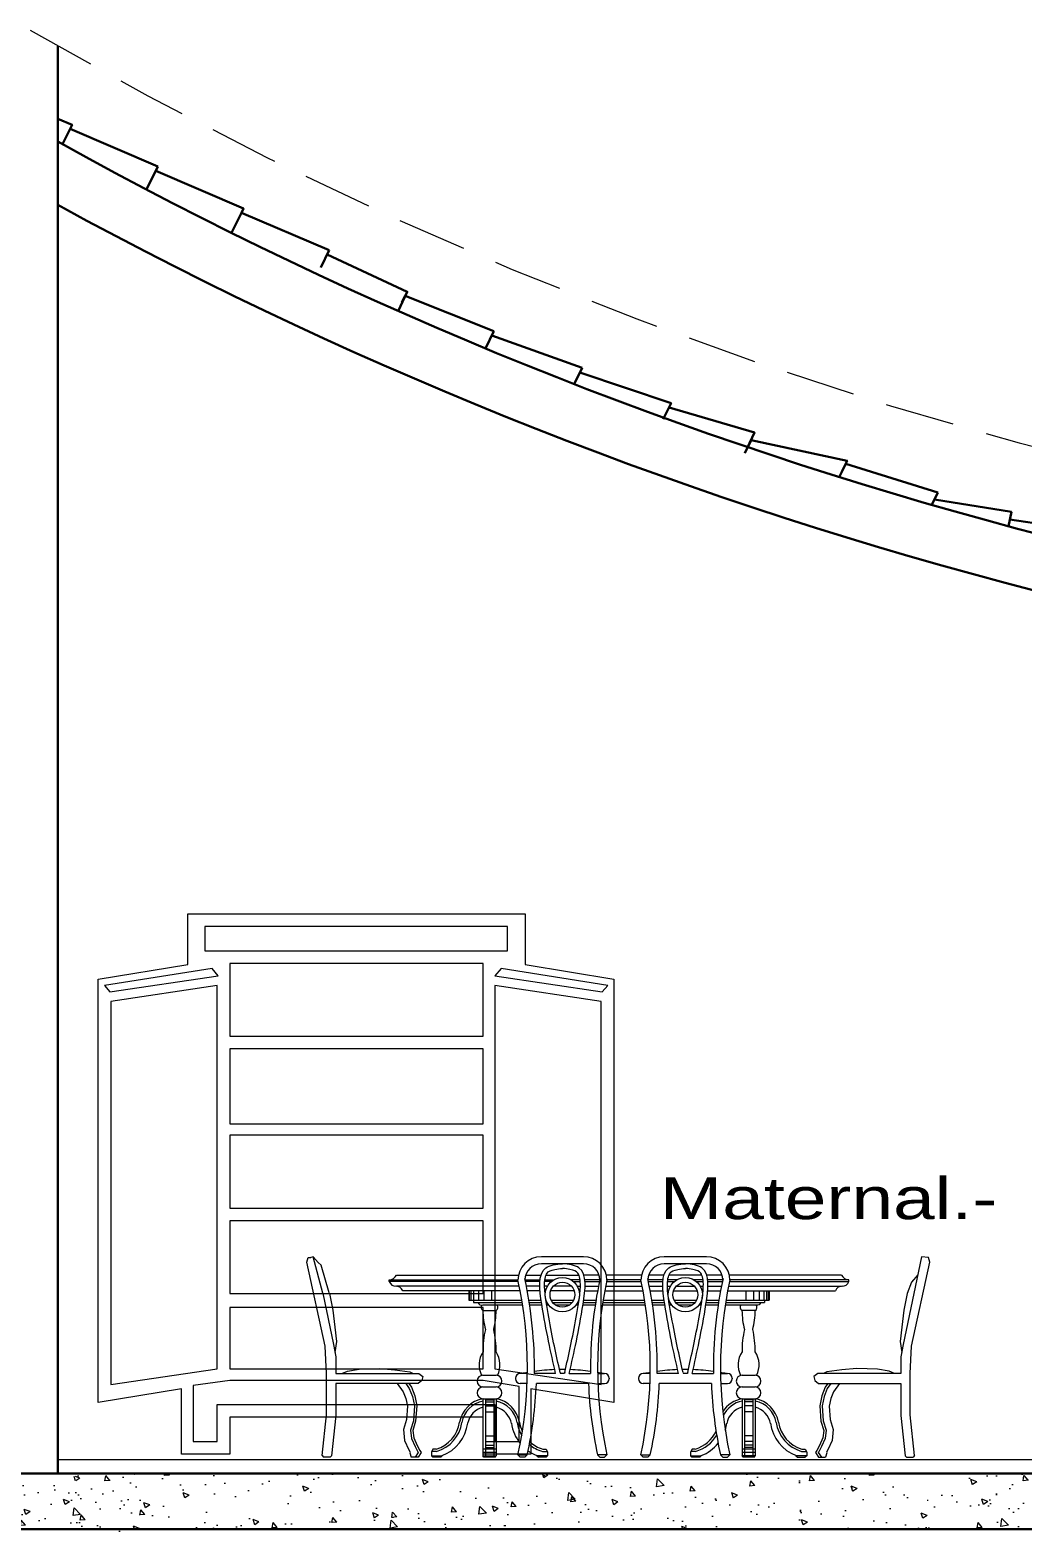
# Model space of a CAD drawing. Header units: inches. Extents: x 17.6 to 55, y 11.8 to 85.9.
# Drawn here: x 36.67 to 40.25, y 80.5 to 85.91 of the extents above; entities that cross this region are included whole.
import ezdxf
from ezdxf.enums import TextEntityAlignment as Align

# ---------------------------------------------------------------- set-up
doc = ezdxf.new("R2010")
doc.units = ezdxf.units.IN
doc.header["$MEASUREMENT"] = 0
doc.linetypes.add('NASCOSTA', pattern=[0.375, 0.25, -0.125])
for name, color, linetype, lineweight, true_color in [('DOOR WINDOW 1 100', 7, 'Continuous', 15, 0x666666), ('FURNITURE F 1 100', 7, 'Continuous', 13, 0x93979a), ('HATCH F 1 100', 7, 'Continuous', 0, 0xc9c9c9)]:
    doc.layers.add(name, color=color, linetype=linetype, lineweight=lineweight, true_color=true_color)
doc.layers.add('SEGMENTED 1 100', color=253, linetype='Continuous', lineweight=35)
doc.layers.add('WALL 1 100', color=250, linetype='Continuous', lineweight=30)
doc.styles.add('style1', font='arial.ttf')

msp = doc.modelspace()

# ---------------------------------------------------------------- hatches: boundary and pattern name
at = {"layer": 'HATCH F 1 100', "lineweight": 15}
h = msp.add_hatch(dxfattribs=at)
h.set_pattern_fill('AR-CONC', color=256, scale=0.03, style=0)
h.set_pattern_definition([(130, (140.3437, 45.86166), (-0.21517805, -0.01882564), [0.0225, -0.2475]), (185, (140.3437, 45.86166), (0.0416254, 0.22565764), [0.018, -0.198]), (79.5486, (140.32576, 45.8601), (-0.1735528, 0.20683186), [0.01912206, -0.21034263]), (133.8158, (140.3437, 45.92166), (-0.3201723, -0.0496557), [0.03375, -0.37125]), (83.3644, (140.317, 45.91752), (-0.2803988, 0.2922354), [0.0286831, -0.3155139]), (188.8158, (140.3437, 45.92166), (-0.2803986, 0.2922356), [0.027, -0.297]), (159, (140.3137, 45.90666), (-0.17907212, -0.12078567), [0.0225, -0.2475]), (214, (140.3137, 45.90666), (-0.0729946, 0.217545), [0.018, -0.198]), (108.5486, (140.29877, 45.8966), (-0.2520668, 0.09675915), [0.01912206, -0.21034263]), (142.5, (140.3437, 45.86166), (-0.003647957, 0.099868156), [0, -0.1956, 0, -0.201, 0, -0.19875]), (172.5, (140.3437, 45.86166), (-0.07892086, 0.11832351), [0, -0.1146, 0, -0.1911, 0, -0.07575]), (212.5, (140.4106, 45.86166), (-0.16014673, -0.00676646), [0, -0.075, 0, -0.234, 0, -0.3105]), (222.5, (140.4406, 45.86166), (-0.17495585, 0.0300315), [0, -0.0975, 0, -0.1554, 0, -0.2205])])
h.paths.add_polyline_path([(33.1045, 80.702), (37.1047, 80.702), (37.1047, 80.502), (37.1047, 80.502), (37.1047, 80.502), (37.1047, 80.502), (33.1045, 80.502)])
h = msp.add_hatch(dxfattribs=at)
h.set_pattern_fill('AR-CONC', color=256, scale=0.03, style=0)
h.set_pattern_definition([(130, (144.00738, 45.8721), (-0.21517805, -0.01882564), [0.0225, -0.2475]), (185, (144.00738, 45.8721), (0.0416254, 0.22565764), [0.018, -0.198]), (79.5486, (143.98945, 45.87053), (-0.1735528, 0.20683186), [0.01912206, -0.21034263]), (133.8158, (144.00738, 45.9321), (-0.3201723, -0.0496557), [0.03375, -0.37125]), (83.3644, (143.9807, 45.92796), (-0.2803988, 0.2922354), [0.0286831, -0.3155139]), (188.8158, (144.00738, 45.9321), (-0.2803986, 0.2922356), [0.027, -0.297]), (159, (143.97738, 45.9171), (-0.17907212, -0.12078567), [0.0225, -0.2475]), (214, (143.97738, 45.9171), (-0.0729946, 0.217545), [0.018, -0.198]), (108.5486, (143.96246, 45.90703), (-0.2520668, 0.09675915), [0.01912206, -0.21034263]), (142.5, (144.00738, 45.872094), (-0.003647957, 0.099868156), [0, -0.1956, 0, -0.201, 0, -0.19875]), (172.5, (144.00738, 45.87209), (-0.07892086, 0.11832351), [0, -0.1146, 0, -0.1911, 0, -0.07575]), (212.5, (144.07428, 45.87209), (-0.16014673, -0.00676646), [0, -0.075, 0, -0.234, 0, -0.3105]), (222.5, (144.10428, 45.8721), (-0.17495585, 0.0300315), [0, -0.0975, 0, -0.1554, 0, -0.2205])])
h.paths.add_polyline_path([(36.7682, 80.7125), (40.7684, 80.7124), (40.7684, 80.5125), (40.7684, 80.5125), (40.7684, 80.5125), (40.7684, 80.5124), (36.7682, 80.5125)])
h = msp.add_hatch(dxfattribs=at)
h.set_pattern_fill('AR-CONC', color=256, scale=0.03, style=0)
h.set_pattern_definition([(130, (147.31697, 45.87258), (-0.21517805, -0.01882564), [0.0225, -0.2475]), (185, (147.31697, 45.87258), (0.0416254, 0.22565764), [0.018, -0.198]), (79.5486, (147.29904, 45.871), (-0.1735528, 0.20683186), [0.01912206, -0.21034263]), (133.8158, (147.31697, 45.93258), (-0.3201723, -0.0496557), [0.03375, -0.37125]), (83.3644, (147.2903, 45.92844), (-0.2803988, 0.2922354), [0.0286831, -0.3155139]), (188.8158, (147.31697, 45.93258), (-0.2803986, 0.2922356), [0.027, -0.297]), (159, (147.28697, 45.91758), (-0.17907212, -0.12078567), [0.0225, -0.2475]), (214, (147.28697, 45.91758), (-0.0729946, 0.217545), [0.018, -0.198]), (108.5486, (147.27205, 45.90751), (-0.2520668, 0.09675915), [0.01912206, -0.21034263]), (142.5, (147.31697, 45.87258), (-0.003647957, 0.099868156), [0, -0.1956, 0, -0.201, 0, -0.19875]), (172.5, (147.31697, 45.87258), (-0.07892086, 0.11832351), [0, -0.1146, 0, -0.1911, 0, -0.07575]), (212.5, (147.38387, 45.87258), (-0.16014673, -0.00676646), [0, -0.075, 0, -0.234, 0, -0.3105]), (222.5, (147.41387, 45.87258), (-0.17495585, 0.0300315), [0, -0.0975, 0, -0.1554, 0, -0.2205])])
h.paths.add_polyline_path([(40.0778, 80.713), (44.078, 80.7129), (44.078, 80.513), (44.078, 80.513), (44.078, 80.513), (44.078, 80.5129), (40.0778, 80.513)])

# ---------------------------------------------------------------- linework, layer by layer
at = {"layer": 'DOOR WINDOW 1 100', "lineweight": 15}
msp.add_line((36.7684, 80.7625), (42.6678, 80.7625), dxfattribs=at)
at = {"layer": 'FURNITURE F 1 100'}
for p, q in [((37.6655, 81.4737), (37.671, 81.4902)), ((37.671, 81.4902), (37.6807, 81.4913)), ((37.6894, 81.4936), (37.6807, 81.4913)), ((37.7069, 81.4729), (37.6894, 81.4936)), ((37.7232, 81.3618), (37.6894, 81.4936)), ((38.6632, 81.4936), (38.5113, 81.4936)), ((39.1062, 81.4936), (38.9543, 81.4936)), ((39.8814, 81.4929), (39.8154, 81.1769)), ((39.9061, 81.4902), (39.8814, 81.4929)), ((39.9116, 81.4737), (39.9061, 81.4902)), ((37.7315, 81.1714), (37.6655, 81.4737)), ((37.7179, 81.4635), (37.7069, 81.4729)), ((37.7469, 81.364), (37.7179, 81.4635)), ((38.6632, 81.4683), (38.5113, 81.4683)), ((39.1062, 81.4683), (38.9543, 81.4683)), ((39.8456, 81.1714), (39.9116, 81.4737)), ((39.8678, 81.4278), (39.8456, 81.4023)), ((37.9633, 81.4103), (38.4269, 81.4103)), ((37.9633, 81.4041), (37.9633, 81.4103)), ((38.428, 81.4041), (37.9633, 81.4041)), ((37.9893, 81.4272), (38.4288, 81.4272)), ((38.4315, 81.3872), (37.9893, 81.3872)), ((38.4522, 81.4103), (38.5065, 81.4103)), ((38.5059, 81.4041), (38.4539, 81.4041)), ((38.455, 81.4272), (38.5099, 81.4272)), ((38.5056, 81.3872), (38.4573, 81.3872)), ((38.5336, 81.3872), (38.5225, 81.3872)), ((38.5478, 81.4041), (38.523, 81.4041)), ((38.5237, 81.4103), (38.5567, 81.4103)), ((38.5279, 81.4272), (38.6466, 81.4272)), ((38.62, 81.3872), (38.5545, 81.3872)), ((38.6508, 81.4103), (38.6177, 81.4103)), ((38.6267, 81.4041), (38.6515, 81.4041)), ((38.6408, 81.3872), (38.6519, 81.3872)), ((38.7195, 81.4272), (38.6646, 81.4272)), ((38.7223, 81.4103), (38.668, 81.4103)), ((38.6685, 81.4041), (38.7206, 81.4041)), ((38.6688, 81.3872), (38.7172, 81.3872)), ((38.743, 81.3872), (38.8745, 81.3872)), ((38.8718, 81.4272), (38.7457, 81.4272)), ((38.7465, 81.4041), (38.871, 81.4041)), ((38.8699, 81.4103), (38.7476, 81.4103)), ((38.9495, 81.4103), (38.8952, 81.4103)), ((38.8969, 81.4041), (38.9489, 81.4041)), ((38.9529, 81.4272), (38.898, 81.4272)), ((38.9003, 81.3872), (38.9486, 81.3872)), ((38.9655, 81.3872), (38.9766, 81.3872)), ((38.966, 81.4041), (38.9908, 81.4041)), ((38.9997, 81.4103), (38.9667, 81.4103)), ((39.0896, 81.4272), (38.9709, 81.4272)), ((38.9975, 81.3872), (39.063, 81.3872)), ((39.0938, 81.4103), (39.0608, 81.4103)), ((39.0697, 81.4041), (39.0945, 81.4041)), ((39.0838, 81.3872), (39.095, 81.3872)), ((39.1625, 81.4272), (39.1076, 81.4272)), ((39.1653, 81.4103), (39.111, 81.4103)), ((39.1115, 81.4041), (39.1636, 81.4041)), ((39.1118, 81.3872), (39.1602, 81.3872)), ((39.186, 81.3872), (39.5933, 81.3872)), ((39.5934, 81.4272), (39.1887, 81.4272)), ((39.1895, 81.4041), (39.6193, 81.4041)), ((39.6193, 81.4103), (39.1906, 81.4103)), ((39.6193, 81.4041), (39.6193, 81.4103)), ((39.8456, 81.4023), (39.8291, 81.361)), ((37.7232, 81.3618), (37.7618, 81.1769)), ((37.7469, 81.364), (37.7481, 81.361)), ((37.7481, 81.361), (37.7591, 81.3006)), ((38.4348, 81.3704), (38.0117, 81.3704)), ((38.2501, 81.3704), (38.2501, 81.3366)), ((38.2501, 81.3366), (38.4408, 81.3366)), ((38.2527, 81.3366), (38.2527, 81.3704)), ((38.2582, 81.3366), (38.2582, 81.3704)), ((38.2668, 81.3366), (38.2668, 81.3282)), ((38.2668, 81.3282), (38.4422, 81.3282)), ((38.2682, 81.3366), (38.2682, 81.3704)), ((38.2857, 81.3366), (38.2857, 81.3704)), ((38.3009, 81.3197), (38.4435, 81.3197)), ((38.3052, 81.3366), (38.3052, 81.3704)), ((38.3327, 81.3366), (38.3327, 81.3704)), ((38.5066, 81.3704), (38.4606, 81.3704)), ((38.4665, 81.3366), (38.5107, 81.3366)), ((38.4678, 81.3282), (38.512, 81.3282)), ((38.4691, 81.3197), (38.5133, 81.3197)), ((38.5271, 81.3704), (38.5235, 81.3704)), ((38.5275, 81.3366), (38.5289, 81.3366)), ((38.5287, 81.3282), (38.5325, 81.3282)), ((38.5301, 81.3197), (38.5378, 81.3197)), ((38.6299, 81.3704), (38.5445, 81.3704)), ((38.5471, 81.3366), (38.6273, 81.3366)), ((38.5526, 81.3282), (38.6218, 81.3282)), ((38.5618, 81.3197), (38.6126, 81.3197)), ((38.6367, 81.3197), (38.6444, 81.3197)), ((38.642, 81.3282), (38.6457, 81.3282)), ((38.6456, 81.3366), (38.647, 81.3366)), ((38.6474, 81.3704), (38.651, 81.3704)), ((38.6611, 81.3197), (38.7053, 81.3197)), ((38.6625, 81.3282), (38.7066, 81.3282)), ((38.6638, 81.3366), (38.708, 81.3366)), ((38.6679, 81.3704), (38.7139, 81.3704)), ((38.731, 81.3197), (38.8865, 81.3197)), ((38.7323, 81.3282), (38.8852, 81.3282)), ((38.7337, 81.3366), (38.8838, 81.3366)), ((38.7397, 81.3704), (38.8778, 81.3704)), ((38.9036, 81.3704), (38.9496, 81.3704)), ((38.9095, 81.3366), (38.9537, 81.3366)), ((38.9108, 81.3282), (38.955, 81.3282)), ((38.9121, 81.3197), (38.9563, 81.3197)), ((38.9665, 81.3704), (38.9701, 81.3704)), ((38.9705, 81.3366), (38.9719, 81.3366)), ((38.9717, 81.3282), (38.9755, 81.3282)), ((38.9731, 81.3197), (38.9808, 81.3197)), ((38.9876, 81.3704), (39.0729, 81.3704)), ((38.9901, 81.3366), (39.0703, 81.3366)), ((38.9956, 81.3282), (39.0649, 81.3282)), ((39.0048, 81.3197), (39.0557, 81.3197)), ((39.0797, 81.3197), (39.0874, 81.3197)), ((39.085, 81.3282), (39.0887, 81.3282)), ((39.0886, 81.3366), (39.09, 81.3366)), ((39.0904, 81.3704), (39.094, 81.3704)), ((39.1042, 81.3197), (39.1483, 81.3197)), ((39.1055, 81.3282), (39.1496, 81.3282)), ((39.1068, 81.3366), (39.151, 81.3366)), ((39.1109, 81.3704), (39.1569, 81.3704)), ((39.174, 81.3197), (39.2859, 81.3197)), ((39.1753, 81.3282), (39.3159, 81.3282)), ((39.1767, 81.3366), (39.3325, 81.3366)), ((39.1827, 81.3704), (39.5709, 81.3704)), ((39.2499, 81.3366), (39.2499, 81.3704)), ((39.2774, 81.3366), (39.2774, 81.3704)), ((39.2969, 81.3366), (39.2969, 81.3704)), ((39.3144, 81.3366), (39.3144, 81.3704)), ((39.3159, 81.3366), (39.3159, 81.3282)), ((39.3244, 81.3366), (39.3244, 81.3704)), ((39.3299, 81.3366), (39.3299, 81.3704)), ((39.3325, 81.3704), (39.3325, 81.3366)), ((39.8291, 81.361), (39.8181, 81.3006)), ((37.7591, 81.3006), (37.7673, 81.2401)), ((38.3005, 81.2995), (38.3485, 81.2995)), ((39.2821, 81.2995), (39.2342, 81.2995)), ((39.8181, 81.3006), (39.8099, 81.2401)), ((37.7673, 81.2401), (37.7728, 81.1879)), ((39.8099, 81.2401), (39.8044, 81.1879)), ((37.737, 81.0725), (37.7315, 81.1714)), ((37.7618, 81.1769), (37.7701, 81.133)), ((37.7728, 81.1879), (37.767, 81.149)), ((39.8044, 81.1879), (39.8101, 81.149)), ((39.8154, 81.1769), (39.8071, 81.133)), ((39.8401, 81.0725), (39.8456, 81.1714)), ((37.7701, 81.133), (37.7701, 81.0725)), ((39.8071, 81.133), (39.8071, 81.0725)), ((37.737, 80.9241), (37.737, 81.0725)), ((37.7701, 81.0725), (38.0699, 81.0725)), ((38.0699, 81.0725), (38.0836, 81.0615)), ((38.0836, 81.0615), (38.0809, 81.0478)), ((38.3009, 81.0665), (38.3481, 81.0665)), ((38.4184, 81.0556), (38.4184, 81.0537)), ((38.4606, 81.0725), (38.4353, 81.0725)), ((38.5626, 81.0725), (38.4859, 81.0725)), ((38.5624, 81.0733), (38.5626, 81.0725)), ((38.5789, 81.077), (38.5801, 81.0725)), ((38.5943, 81.0725), (38.5801, 81.0725)), ((38.5956, 81.077), (38.5943, 81.0725)), ((38.612, 81.0733), (38.6119, 81.0725)), ((38.6119, 81.0725), (38.6885, 81.0725)), ((38.7138, 81.0725), (38.7392, 81.0725)), ((38.756, 81.0556), (38.756, 81.0537)), ((38.8614, 81.0556), (38.8614, 81.0537)), ((38.9036, 81.0725), (38.8783, 81.0725)), ((39.0056, 81.0725), (38.929, 81.0725)), ((39.0054, 81.0733), (39.0056, 81.0725)), ((39.0219, 81.077), (39.0232, 81.0725)), ((39.0373, 81.0725), (39.0232, 81.0725)), ((39.0386, 81.077), (39.0373, 81.0725)), ((39.0551, 81.0733), (39.0549, 81.0725)), ((39.0549, 81.0725), (39.1315, 81.0725)), ((39.1568, 81.0725), (39.1822, 81.0725)), ((39.199, 81.0556), (39.199, 81.0537)), ((39.2346, 81.0665), (39.2817, 81.0665)), ((39.5073, 81.0725), (39.4936, 81.0615)), ((39.4936, 81.0615), (39.4963, 81.0478)), ((39.8071, 81.0725), (39.5073, 81.0725)), ((39.8401, 80.9241), (39.8401, 81.0725)), ((38.0671, 81.0368), (37.7701, 81.0368)), ((37.7701, 81.0368), (37.7701, 80.9214)), ((38.0809, 81.0478), (38.0671, 81.0368)), ((38.3009, 81.0243), (38.3481, 81.0243)), ((38.4597, 81.0368), (38.4353, 81.0368)), ((38.681, 81.0368), (38.4934, 81.0368)), ((38.7148, 81.0368), (38.7392, 81.0368)), ((38.9027, 81.0368), (38.8783, 81.0368)), ((39.124, 81.0368), (38.9364, 81.0368)), ((39.1578, 81.0368), (39.1822, 81.0368)), ((39.2346, 81.0243), (39.2817, 81.0243)), ((39.4963, 81.0478), (39.5101, 81.0368)), ((39.5101, 81.0368), (39.8071, 81.0368)), ((39.8071, 81.0368), (39.8071, 80.9214)), ((38.3009, 80.9821), (38.3481, 80.9821)), ((38.3009, 80.9821), (38.3009, 80.7759)), ((38.3094, 80.9821), (38.3094, 80.7759)), ((38.3094, 80.9784), (38.3396, 80.9784)), ((38.3094, 80.9708), (38.3396, 80.9708)), ((38.3094, 80.9567), (38.3396, 80.9567)), ((38.3396, 80.9821), (38.3396, 80.7759)), ((38.3481, 80.9821), (38.3481, 80.7759)), ((39.2346, 80.9821), (39.2817, 80.9821)), ((39.2346, 80.9821), (39.2346, 80.7759)), ((39.243, 80.9821), (39.243, 80.7759)), ((39.2733, 80.9784), (39.243, 80.9784)), ((39.2733, 80.9708), (39.243, 80.9708)), ((39.2733, 80.9567), (39.243, 80.9567)), ((39.2733, 80.9821), (39.2733, 80.7759)), ((39.2817, 80.9821), (39.2817, 80.7759)), ((37.7217, 80.7773), (37.737, 80.9241)), ((37.7701, 80.9214), (37.7543, 80.7768)), ((38.3094, 80.935), (38.3396, 80.935)), ((39.2733, 80.935), (39.243, 80.935)), ((39.8071, 80.9214), (39.8229, 80.7768)), ((39.8555, 80.7773), (39.8401, 80.9241)), ((38.3094, 80.8488), (38.3396, 80.8488)), ((39.2733, 80.8488), (39.243, 80.8488)), ((38.0368, 80.7867), (38.0422, 80.7711)), ((38.1206, 80.8008), (38.1152, 80.79)), ((38.1152, 80.79), (38.1152, 80.7768)), ((38.1336, 80.7924), (38.1164, 80.7924)), ((38.1325, 80.8008), (38.1206, 80.8008)), ((38.3009, 80.801), (38.3481, 80.801)), ((38.3009, 80.79), (38.3481, 80.79)), ((38.3094, 80.8284), (38.3396, 80.8284)), ((38.3094, 80.8152), (38.3396, 80.8152)), ((38.3094, 80.8067), (38.3396, 80.8067)), ((38.4353, 80.7711), (38.4269, 80.7795)), ((38.4269, 80.7795), (38.4606, 80.7795)), ((38.4522, 80.7711), (38.4606, 80.7795)), ((38.5154, 80.7924), (38.5326, 80.7924)), ((38.5165, 80.8008), (38.5284, 80.8008)), ((38.5284, 80.8008), (38.5338, 80.79)), ((38.5338, 80.79), (38.5338, 80.7768)), ((38.7223, 80.7711), (38.7138, 80.7795)), ((38.7476, 80.7795), (38.7138, 80.7795)), ((38.7392, 80.7711), (38.7476, 80.7795)), ((38.8699, 80.7795), (38.9036, 80.7795)), ((38.8783, 80.7711), (38.8699, 80.7795)), ((38.8952, 80.7711), (38.9036, 80.7795)), ((39.0543, 80.8008), (39.0488, 80.79)), ((39.0488, 80.79), (39.0488, 80.7768)), ((39.0673, 80.7924), (39.05, 80.7924)), ((39.0661, 80.8008), (39.0543, 80.8008)), ((39.1906, 80.7795), (39.1568, 80.7795)), ((39.1653, 80.7711), (39.1568, 80.7795)), ((39.1822, 80.7711), (39.1906, 80.7795)), ((39.2346, 80.801), (39.2817, 80.801)), ((39.2346, 80.79), (39.2817, 80.79)), ((39.2733, 80.8284), (39.243, 80.8284)), ((39.2733, 80.8152), (39.243, 80.8152)), ((39.2733, 80.8067), (39.243, 80.8067)), ((39.449, 80.7924), (39.4663, 80.7924)), ((39.4502, 80.8008), (39.462, 80.8008)), ((39.462, 80.8008), (39.4675, 80.79)), ((39.4675, 80.79), (39.4675, 80.7768)), ((39.5404, 80.7867), (39.535, 80.7711)), ((37.7217, 80.7773), (37.7265, 80.7711)), ((37.7498, 80.7711), (37.7265, 80.7711)), ((37.7498, 80.7711), (37.7543, 80.7768)), ((38.0669, 80.7711), (38.0422, 80.7711)), ((38.1152, 80.7768), (38.1204, 80.7711)), ((38.1152, 80.7768), (38.1537, 80.7768)), ((38.1486, 80.7711), (38.1204, 80.7711)), ((38.1538, 80.7768), (38.1486, 80.7711)), ((38.3038, 80.7711), (38.3009, 80.7759)), ((38.3009, 80.7759), (38.3481, 80.7759)), ((38.3452, 80.7711), (38.3038, 80.7711)), ((38.3452, 80.7711), (38.3481, 80.7759)), ((38.4522, 80.7711), (38.4353, 80.7711)), ((38.4952, 80.7768), (38.5004, 80.7711)), ((38.5338, 80.7768), (38.4953, 80.7768)), ((38.5286, 80.7711), (38.5004, 80.7711)), ((38.5338, 80.7768), (38.5286, 80.7711)), ((38.7223, 80.7711), (38.7392, 80.7711)), ((38.8952, 80.7711), (38.8783, 80.7711)), ((39.0488, 80.7768), (39.0541, 80.7711)), ((39.0488, 80.7768), (39.0874, 80.7768)), ((39.0822, 80.7711), (39.0541, 80.7711)), ((39.0875, 80.7768), (39.0822, 80.7711)), ((39.1653, 80.7711), (39.1822, 80.7711)), ((39.2817, 80.7759), (39.2346, 80.7759)), ((39.2374, 80.7711), (39.2346, 80.7759)), ((39.2789, 80.7711), (39.2374, 80.7711)), ((39.2789, 80.7711), (39.2817, 80.7759)), ((39.4288, 80.7768), (39.4341, 80.7711)), ((39.4675, 80.7768), (39.429, 80.7768)), ((39.4341, 80.7711), (39.4622, 80.7711)), ((39.4675, 80.7768), (39.4622, 80.7711)), ((39.5103, 80.7711), (39.535, 80.7711)), ((39.8274, 80.7711), (39.8229, 80.7768)), ((39.8274, 80.7711), (39.8507, 80.7711)), ((39.8555, 80.7773), (39.8507, 80.7711))]:
    msp.add_line(p, q, dxfattribs=at)
for points in [[(37.3887, 80.9157), (37.3887, 80.7824), (37.2145, 80.7824), (37.2145, 81.0179), (36.9138, 80.9683), (36.9138, 82.4933), (37.2369, 82.5468), (37.2369, 82.7288), (38.4534, 82.7288), (38.4534, 82.5468), (38.7726, 82.4933), (38.7726, 80.9683), (38.4729, 81.0179), (38.4729, 80.7824), (38.3016, 80.7824), (38.3016, 80.9157), (37.3887, 80.9157)], [(37.2982, 82.5955), (38.3892, 82.5955), (38.3892, 82.6831), (37.2982, 82.6831), (37.2982, 82.5955)], [(37.3469, 82.505), (37.3245, 82.5313), (36.9362, 82.47), (36.9556, 82.4476), (37.3469, 82.505)], [(37.3887, 82.288), (38.3016, 82.288), (38.3016, 82.5498), (37.3887, 82.5498), (37.3887, 82.288)], [(38.3435, 82.505), (38.7308, 82.4476), (38.7503, 82.47), (38.3658, 82.5313), (38.3435, 82.505)], [(36.9595, 82.4135), (36.9595, 81.0335), (37.343, 81.0899), (37.343, 82.47), (36.9595, 82.4135)], [(38.7269, 82.4135), (38.3435, 82.47), (38.3435, 81.0899), (38.7269, 81.0335), (38.7269, 82.4135)], [(37.3887, 81.9726), (38.3016, 81.9726), (38.3016, 82.2422), (37.3887, 82.2422), (37.3887, 81.9726)], [(37.3887, 81.668), (38.3016, 81.668), (38.3016, 81.9308), (37.3887, 81.9308), (37.3887, 81.668)], [(37.3887, 81.3605), (38.3016, 81.3605), (38.3016, 81.6223), (37.3887, 81.6223), (37.3887, 81.3605)], [(37.3887, 81.0899), (38.3016, 81.0899), (38.3016, 81.3109), (37.3887, 81.3109), (37.3887, 81.0899)], [(37.7927, 81.0725), (37.8121, 81.0809), (37.8547, 81.0882), (37.9295, 81.0913), (37.9835, 81.0861), (38.0375, 81.0789), (38.0492, 81.0725)], [(39.7845, 81.0725), (39.7651, 81.0809), (39.7225, 81.0882), (39.6477, 81.0913), (39.5937, 81.0861), (39.5397, 81.0789), (39.528, 81.0725)], [(37.343, 80.9615), (38.3435, 80.9615), (38.3435, 80.8281), (38.431, 80.8281), (38.431, 81.0257), (38.3016, 81.0481), (37.3887, 81.0481), (37.2564, 81.0296), (37.2564, 80.8281), (37.343, 80.8281), (37.343, 80.9615)], [(37.9912, 81.0368), (38.0132, 81.0068), (38.0229, 80.9831), (38.0284, 80.9546), (38.0248, 80.9069), (38.0142, 80.8705), (38.0182, 80.832), (38.0335, 80.7981), (38.0383, 80.7891), (38.0368, 80.7867)], [(38.0226, 81.0368), (38.0354, 81.0193), (38.0473, 80.9904), (38.0539, 80.9561), (38.0499, 80.9024), (38.0399, 80.8682), (38.043, 80.8387), (38.0562, 80.8093), (38.0662, 80.7908), (38.0678, 80.7881), (38.0568, 80.7711)], [(38.0331, 81.0368), (38.0429, 81.0235), (38.0554, 80.9928), (38.0624, 80.9566), (38.0582, 80.9008), (38.0484, 80.8674), (38.0512, 80.8409), (38.0638, 80.8131), (38.0735, 80.795), (38.0777, 80.788), (38.0669, 80.7711)], [(39.5441, 81.0368), (39.5343, 81.0235), (39.5218, 80.9928), (39.5148, 80.9566), (39.519, 80.9008), (39.5287, 80.8674), (39.5259, 80.8409), (39.5134, 80.8131), (39.5036, 80.795), (39.4995, 80.788), (39.5103, 80.7711)], [(39.5546, 81.0368), (39.5417, 81.0193), (39.5299, 80.9904), (39.5233, 80.9561), (39.5273, 80.9024), (39.5373, 80.8682), (39.5342, 80.8387), (39.521, 80.8093), (39.511, 80.7908), (39.5094, 80.7881), (39.5204, 80.7711)], [(39.586, 81.0368), (39.564, 81.0068), (39.5543, 80.9831), (39.5488, 80.9546), (39.5524, 80.9069), (39.563, 80.8705), (39.559, 80.832), (39.5437, 80.7981), (39.5389, 80.7891), (39.5404, 80.7867)]]:
    msp.add_lwpolyline(points, dxfattribs=at)
for centre, radius in [((38.5872, 81.3566), 0.0617), ((38.5872, 81.3566), 0.0448), ((39.0302, 81.3566), 0.0617), ((39.0302, 81.3566), 0.0448)]:
    msp.add_circle(centre, radius, dxfattribs=at)
for centre, radius, start, end in [((38.5113, 81.4092), 0.0844, 90, 180), ((38.6632, 81.4092), 0.0844, 0, 90), ((38.9543, 81.4092), 0.0844, 90, 180), ((39.1062, 81.4092), 0.0844, 0, 90), ((38.5113, 81.4092), 0.0591, 90, 180), ((38.6632, 81.4092), 0.0591, 0, 90), ((38.9543, 81.4092), 0.0591, 90, 180), ((39.1062, 81.4092), 0.0591, 0, 90), ((37.9601, 81.4436), 0.0335, 275.4698, 330.783), ((37.9867, 81.4118), 0.0246, 198.1399, 271.9552), ((37.9872, 81.3611), 0.0262, 20.6968, 94.766), ((36.9827, 81.0944), 1.4781, 347.7009, 12.2991), ((36.9827, 81.0944), 1.5034, 359.1665, 12.2991), ((40.1918, 81.0944), 1.5034, 167.7009, 180.8335), ((40.1918, 81.0944), 1.4781, 167.7009, 192.2991), ((37.4257, 81.0944), 1.4781, 347.7009, 12.2991), ((37.4257, 81.0944), 1.5034, 359.1665, 12.2991), ((40.6348, 81.0944), 1.5034, 167.7009, 180.8335), ((40.6348, 81.0944), 1.4781, 167.7009, 192.2991), ((39.5955, 81.3611), 0.0262, 85.234, 159.3032), ((39.6225, 81.4436), 0.0335, 209.217, 264.5302), ((39.596, 81.4118), 0.0246, 268.0448, 341.8601), ((38.2967, 81.3356), 0.0164, 206.8466, 284.9234), ((39.2428, 81.3116), 0.0148, 146.7943, 234.4011), ((39.2735, 81.3116), 0.0148, 305.5989, 33.2057), ((39.2876, 81.3382), 0.0186, 264.8119, 327.1979), ((38.3092, 81.3116), 0.0148, 149.3013, 234.4011), ((38.5959, 81.3038), 0.2954, 180.8234, 194.1277), ((38.0531, 81.3038), 0.2954, 345.8723, 359.1766), ((38.3398, 81.3116), 0.0148, 305.5989, 30.6987), ((39.5296, 81.3038), 0.2954, 180.8234, 194.1277), ((38.9867, 81.3038), 0.2954, 345.8723, 359.1766), ((38.6385, 81.1562), 0.3376, 167.0807, 180.897), ((38.0105, 81.1562), 0.3376, 359.103, 12.9193), ((39.5722, 81.1562), 0.3376, 167.0807, 180.897), ((38.9441, 81.1562), 0.3376, 359.103, 12.9193), ((38.3711, 81.1039), 0.0844, 146.1962, 206.8278), ((38.2779, 81.1039), 0.0844, 333.1722, 33.8038), ((39.3047, 81.1039), 0.0844, 146.1962, 206.8278), ((39.2116, 81.1039), 0.0844, 333.1722, 33.8038), ((38.3009, 81.0454), 0.0211, 90, 270), ((38.3481, 81.0454), 0.0211, 270, 90), ((38.4353, 81.0556), 0.0169, 90, 180), ((38.4353, 81.0537), 0.0169, 180, 270), ((38.5872, 80.3459), 0.7414, 99.8276, 101.4912), ((38.5872, 80.3459), 0.7414, 92.1549, 97.8439), ((38.5832, 80.5754), 0.512, 89.5437, 90.7396), ((38.5913, 80.5754), 0.512, 89.2604, 90.4563), ((38.5872, 80.3459), 0.7414, 82.1561, 87.8451), ((38.5872, 80.3459), 0.7414, 78.5088, 80.1724), ((38.7392, 81.0556), 0.0169, 0, 90), ((38.7392, 81.0537), 0.0169, 270, 0), ((38.8783, 81.0556), 0.0169, 90, 180), ((38.8783, 81.0537), 0.0169, 180, 270), ((39.0302, 80.3459), 0.7414, 99.8276, 101.4912), ((39.0302, 80.3459), 0.7414, 92.1549, 97.8439), ((39.0262, 80.5754), 0.512, 89.5437, 90.7396), ((39.0343, 80.5754), 0.512, 89.2604, 90.4563), ((39.0302, 80.3459), 0.7414, 82.1561, 87.8451), ((39.0302, 80.3459), 0.7414, 78.5088, 80.1724), ((39.1822, 81.0556), 0.0169, 0, 90), ((39.1822, 81.0537), 0.0169, 270, 0), ((39.2346, 81.0454), 0.0211, 90, 270), ((39.2817, 81.0454), 0.0211, 270, 90), ((38.3009, 81.0032), 0.0211, 90, 270), ((38.3481, 81.0032), 0.0211, 270, 90), ((37.0164, 81.0944), 1.4781, 347.7009, 357.7669), ((40.158, 81.0944), 1.4781, 182.2331, 192.2991), ((37.4594, 81.0944), 1.4781, 347.7009, 357.7669), ((40.601, 81.0944), 1.4781, 182.2331, 192.2991), ((39.2346, 81.0032), 0.0211, 90, 270), ((39.2817, 81.0032), 0.0211, 270, 90), ((38.3204, 80.8783), 0.1056, 100.6151, 169.3537), ((38.3204, 80.8783), 0.0972, 101.549, 169.3537), ((38.3204, 80.8783), 0.0761, 104.816, 169.3537), ((38.3286, 80.8783), 0.1056, 10.6463, 79.3849), ((38.3286, 80.8783), 0.0972, 10.6463, 78.451), ((38.3286, 80.8783), 0.0761, 10.6463, 75.184), ((39.2541, 80.8783), 0.1056, 100.6151, 147.2022), ((39.2541, 80.8783), 0.0972, 101.549, 153.7659), ((39.2541, 80.8783), 0.0761, 104.816, 169.3537), ((39.2623, 80.8783), 0.1056, 10.6463, 79.3849), ((39.2623, 80.8783), 0.0972, 10.6463, 78.451), ((39.2623, 80.8783), 0.0761, 10.6463, 75.184), ((38.1001, 80.9139), 0.1176, 285.9772, 352.14), ((38.1001, 80.9139), 0.126, 285.4295, 352.14), ((38.1001, 80.9139), 0.1471, 291.3682, 352.14), ((38.5489, 80.9139), 0.1471, 187.86, 219.3848), ((38.5489, 80.9139), 0.126, 187.86, 210.5747), ((38.5489, 80.9139), 0.1176, 187.86, 205.3509), ((39.2541, 80.8783), 0.0972, 169.2373, 169.3537), ((39.0338, 80.9139), 0.126, 352.0431, 352.14), ((39.0338, 80.9139), 0.1471, 342.3348, 352.14), ((39.4826, 80.9139), 0.1471, 187.86, 248.6318), ((39.4826, 80.9139), 0.126, 187.86, 254.5705), ((39.4826, 80.9139), 0.1176, 187.86, 254.0228), ((39.0338, 80.9139), 0.1176, 285.9772, 335.5605), ((39.0338, 80.9139), 0.126, 285.4295, 330.1656), ((38.5489, 80.9139), 0.1471, 234.6058, 248.6318), ((38.5489, 80.9139), 0.126, 230.2309, 254.5705), ((38.5489, 80.9139), 0.1176, 227.9108, 254.0228), ((39.0338, 80.9139), 0.1471, 291.3682, 321.1438)]:
    msp.add_arc(centre, radius, start, end, dxfattribs=at)
for points in [[(38.5624, 81.0733), (38.5128, 81.3228), (38.5276, 81.4536), (38.5872, 81.4683)], [(38.612, 81.0733), (38.6616, 81.3228), (38.6468, 81.4536), (38.5872, 81.4683)], [(39.0054, 81.0733), (38.9558, 81.3228), (38.9707, 81.4536), (39.0302, 81.4683)], [(39.0551, 81.0733), (39.1046, 81.3228), (39.0898, 81.4536), (39.0302, 81.4683)]]:
    msp.add_spline(points, degree=3, dxfattribs=at)
for points in [[(38.5789, 81.077), (38.5649, 81.1391), (38.5509, 81.2008), (38.5316, 81.311), (38.5236, 81.3522), (38.5219, 81.4083), (38.5253, 81.4257), (38.537, 81.4413), (38.5453, 81.4451), (38.5683, 81.4494), (38.5775, 81.4504), (38.5872, 81.4514)], [(38.5956, 81.077), (38.6096, 81.1391), (38.6235, 81.2008), (38.6429, 81.311), (38.6509, 81.3522), (38.6526, 81.4083), (38.6492, 81.4257), (38.6375, 81.4413), (38.6292, 81.4451), (38.6062, 81.4494), (38.5969, 81.4504), (38.5872, 81.4514)], [(39.0219, 81.077), (39.0079, 81.1391), (38.994, 81.2008), (38.9746, 81.311), (38.9666, 81.3522), (38.9649, 81.4083), (38.9683, 81.4257), (38.98, 81.4413), (38.9883, 81.4451), (39.0113, 81.4494), (39.0206, 81.4504), (39.0302, 81.4514)], [(39.0386, 81.077), (39.0526, 81.1391), (39.0665, 81.2008), (39.0859, 81.311), (39.0939, 81.3522), (39.0956, 81.4083), (39.0922, 81.4257), (39.0805, 81.4413), (39.0722, 81.4451), (39.0492, 81.4494), (39.0399, 81.4504), (39.0302, 81.4514)]]:
    msp.add_open_spline(points, degree=3, knots=[0, 0, 0, 0, 0.2488357, 0.2488357, 0.3650363, 0.3650363, 0.4389947, 0.4389947, 0.4970626, 0.4970626, 0.5282923, 0.5282923, 0.5282923, 0.5282923], dxfattribs=at)
at = {"layer": 'SEGMENTED 1 100', "linetype": 'NASCOSTA', "lineweight": 9}
msp.add_arc((44.0932, 98.6944), 14.7819, 239.84818, 269.87709, dxfattribs=at)
at = {"layer": 'WALL 1 100'}
for p, q in [((36.7684, 80.7125), (36.7684, 85.8549)), ((37.0884, 85.3378), (37.1289, 85.4206)), ((37.7163, 85.057), (37.7465, 85.1189)), ((38.3099, 84.7653), (38.3402, 84.8273)), ((38.6297, 84.6368), (38.6586, 84.6961)), ((39.9185, 84.2017), (39.9407, 84.2471)), ((24.188, 80.7125), (44.0615, 80.7125)), ((24.388, 80.5125), (43.9746, 80.5125))]:
    msp.add_line(p, q, dxfattribs=at)
at = {"layer": 'WALL 1 100', "flags": 128}
for points in [[(36.7684, 85.5923), (36.8201, 85.5715), (36.7856, 85.501)], [(36.8125, 85.5561), (37.1289, 85.4206)], [(37.1214, 85.4052), (37.4377, 85.2698), (37.4302, 85.2543)], [(37.3941, 85.1819), (37.4302, 85.2543), (37.7465, 85.1189)], [(37.739, 85.1035), (38.0276, 84.9699), (37.9956, 84.9001)], [(38.0087, 84.9318), (38.0201, 84.955), (38.3402, 84.8273)], [(38.3326, 84.8118), (38.6586, 84.6961)], [(38.65, 84.6785), (38.9786, 84.568), (38.9502, 84.5101)], [(38.9713, 84.5532), (39.2789, 84.4629), (39.2532, 84.4068)], [(39.2445, 84.3887), (39.2672, 84.4352), (39.6133, 84.3606), (39.5946, 84.3225)], [(39.5849, 84.302), (39.6082, 84.3495), (39.9407, 84.2471)], [(39.9282, 84.2217), (40.2054, 84.1764), (40.1947, 84.125)], [(40.1998, 84.1496), (40.4903, 84.1059), (40.485, 84.0504)]]:
    msp.add_lwpolyline(points, dxfattribs=at)
at = {"layer": 'WALL 1 100'}
for centre, radius, start, end in [((44.0965, 98.7027), 15.0908, 240.94781, 269.34411), ((44.0932, 98.6944), 15.2819, 241.35932, 269.87709)]:
    msp.add_arc(centre, radius, start, end, dxfattribs=at)

# ---------------------------------------------------------------- texts
at = {"layer": 'FURNITURE F 1 100', "style": 'style1', "width": 1.28939}
msp.add_text('Maternal.-', height=0.15, dxfattribs=at).set_placement((39.5461, 81.7789), align=Align.TOP_CENTER)

doc.saveas('drawing.dxf')
